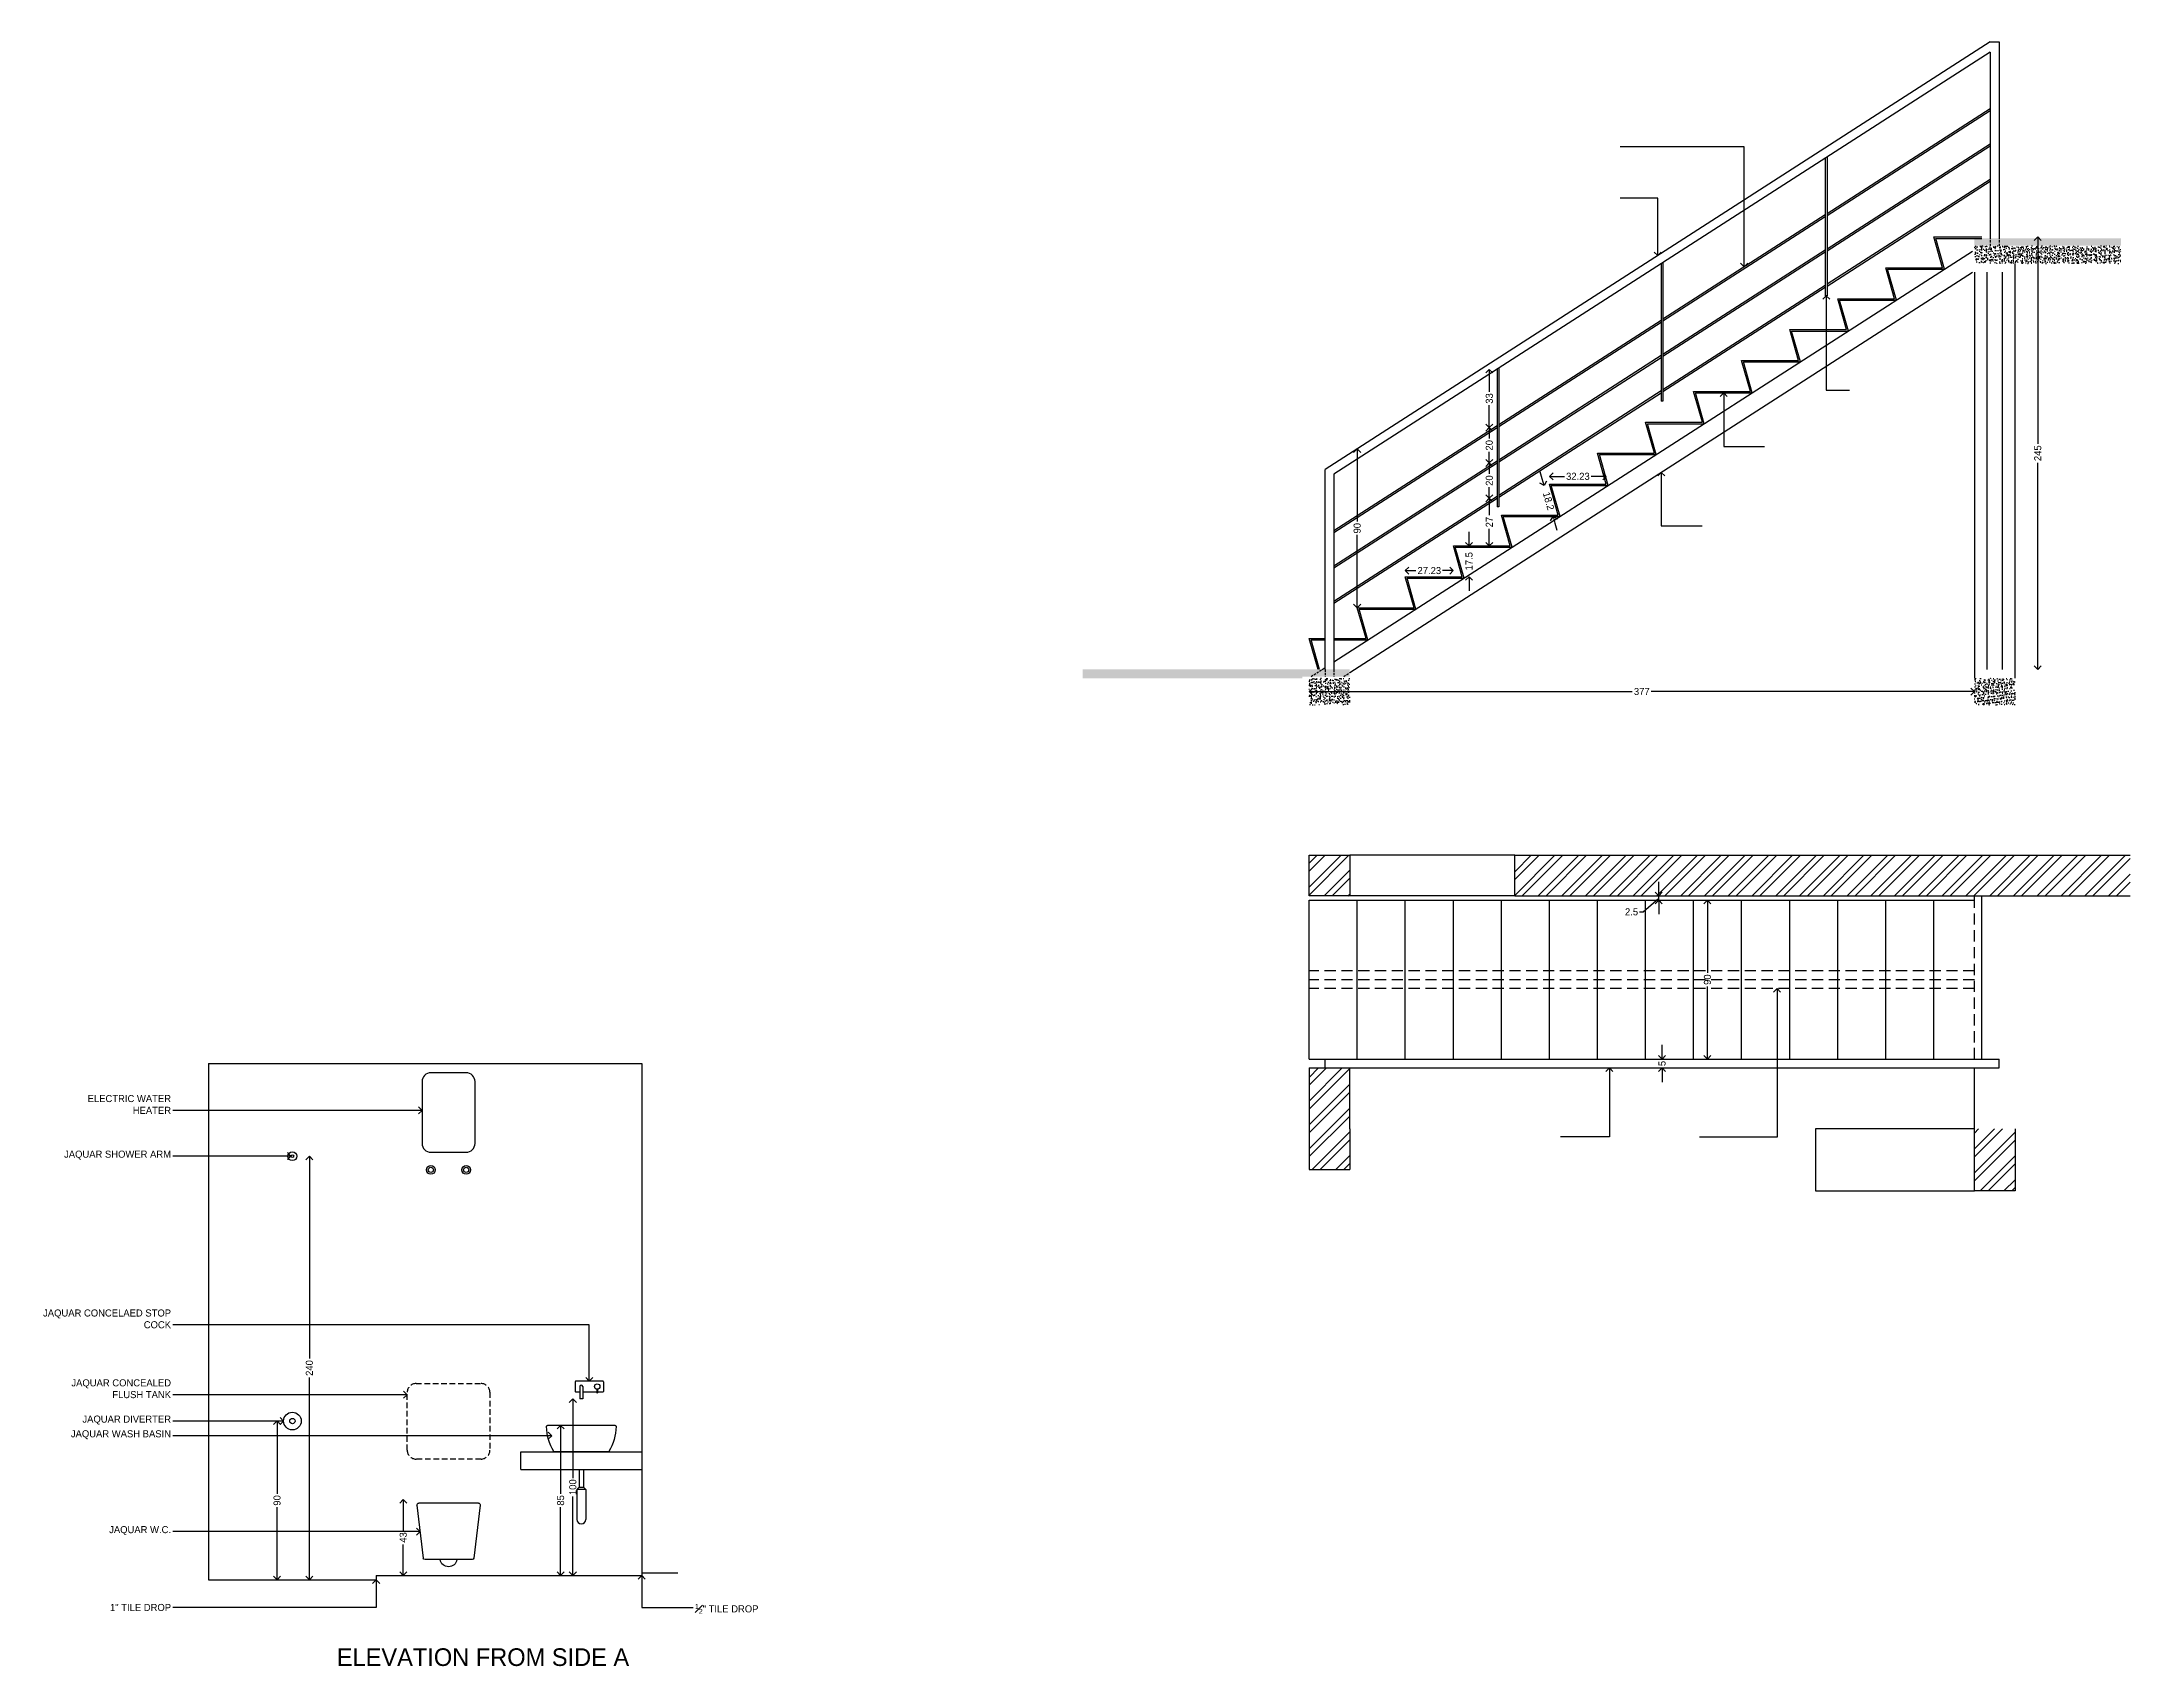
# Model space of a CAD drawing. Header units: metres. Extents: x -16 to 65907, y -5261 to 15511.
# Drawn here: x 24043 to 25226, y -2109 to -1189 of the extents above; entities that cross this region are included whole.
import ezdxf

# ---------------------------------------------------------------- set-up
doc = ezdxf.new("R2010")
doc.units = ezdxf.units.M
doc.header["$PDMODE"] = 67
doc.header["$PDSIZE"] = -5
doc.linetypes.add('DASHED', pattern=[19.05, 12.7, -6.35])
doc.layers.get('0').update_dxf_attribs({"color": 6})
for name, color, linetype in [('BC-DIMENSION', 8, 'Continuous'), ('BC-HATCH', 8, 'Continuous'), ('BC-TEXT', 7, 'Continuous'), ('BC-WALLS', 1, 'Continuous'), ('BC-WHITECOLOR', 7, 'Continuous'), ('Dim', 9, 'Continuous')]:
    doc.layers.add(name, color=color, linetype=linetype)
doc.layers.add('Object', color=7, linetype='Continuous', lineweight=30)
doc.styles.add('BC-1IN10-2', font='FreeSans.ttf', dxfattribs={"height": 4})
doc.dimstyles.new('BC-1IN10-2', dxfattribs={"dimtxt": 4, "dimasz": 4, "dimexe": 0.18, "dimexo": 0.0625, "dimgap": 1, "dimtad": 0, "dimtoh": 1, "dimzin": 12, "dimdsep": 46, "dimtxsty": 'BC-1IN10-2', "dimblk": 'OPEN90', "dimcen": 0.09, "dimse1": 1, "dimse2": 1, "dimclrd": 256, "dimclre": 256, "dimclrt": 7, "dimadec": 0, "dimazin": 0, "dimtfac": 1, "dimtdec": 1, "dimtofl": 0, "dimtmove": 1, "dimatfit": 3, "dimldrblk": 'OPEN90', "dimfxl": 1, "dimtolj": 1, "dimtzin": 0, "dimlwd": -1, "dimarcsym": 0})
pattern_1 = [(50, (0, 0), (3.64369338, -0.3187817), [0.381, -4.191]), (355, (0, 0), (-0.7048565, 3.82113286), [0.3048, -3.3528]), (100.451, (0.3036, -0.0266), (2.93885003, 3.50233376), [0.3238, -3.5618]), (46.1842, (0, 1.016), (5.4215808, -0.84084656), [0.5715, -6.2865]), (96.6356, (0.452, 0.946), (4.7480847, 4.9485111), [0.4857, -5.3427]), (351.184, (0, 1.016), (4.7480921, 4.9485024), [0.4572, -5.0292]), (21, (0.508, 0.762), (3.0322976, -2.04531037), [0.381, -4.191]), (326, (0.508, 0.762), (1.23604057, 3.6837593), [0.3048, -3.3528]), (71.4514, (0.7607, 0.5916), (4.2683298, 1.63845715), [0.3238, -3.5618]), (37.5, (0, 0), (0.061772065, 1.69110078), [0, -3.31216, 0, -3.4036, 0, -3.3655]), (7.5, (0, 0), (1.33639325, 2.0036115), [0, -1.94056, 0, -3.23596, 0, -1.2827]), (-32.5, (-1.1328, 0), (2.7118119, -0.11457488), [0, -1.27, 0, -3.9624, 0, -5.2578]), (-42.5, (-1.6408, 0), (2.96258363, 0.50852982), [0, -1.651, 0, -2.63144, 0, -3.7338])]

# ---------------------------------------------------------------- blocks, each defined once
blk = doc.blocks.new('_OPEN90')
at = {"color": 0, "linetype": 'ByBlock'}
for p, q in [((0, 0), (-1, 0)), ((-0.5, 0.5), (0, 0)), ((0, 0), (-0.5, -0.5))]:
    blk.add_line(p, q, dxfattribs=at)
blk = doc.blocks.new('*D2376')
at = {"layer": 'BC-WHITECOLOR'}
for p, q in [((24901.1, -1435.3), (24905.6, -1435.3)), ((24925.3, -1435.3), (24920.7, -1435.3))]:
    blk.add_line(p, q, dxfattribs=at)
at = {"layer": 'Defpoints', "color": 0}
for p in [(24897.1, -1439.7), (24929.3, -1435.3), (24929.3, -1439.7)]:
    blk.add_point(p, dxfattribs=at)
at = {"layer": 'BC-WHITECOLOR', "xscale": 4, "yscale": 4, "zscale": 4, "rotation": 180}
blk.add_blockref('_OPEN90', (24897.1, -1435.3), dxfattribs=at)
at = {"layer": 'BC-WHITECOLOR', "xscale": 4, "yscale": 4, "zscale": 4}
blk.add_blockref('_OPEN90', (24929.3, -1435.3), dxfattribs=at)
at = {"layer": 'BC-WHITECOLOR', "color": 7, "insert": (24913.2, -1435.3), "char_height": 4, "attachment_point": 5, "style": 'BC-1IN10-2'}
blk.add_mtext('\\A1;32.23', dxfattribs=at)
blk = doc.blocks.new('*D2377')
at = {"layer": 'BC-WHITECOLOR'}
for p, q in [((24893, -1436.7), (24891.9, -1432.8)), ((24900.2, -1461.9), (24901.3, -1465.7))]:
    blk.add_line(p, q, dxfattribs=at)
at = {"layer": 'Defpoints', "color": 0}
for p in [(24894.1, -1440.5), (24897.1, -1439.7), (24902.1, -1457.2)]:
    blk.add_point(p, dxfattribs=at)
at = {"layer": 'BC-WHITECOLOR', "xscale": 4, "yscale": 4, "zscale": 4}
for p, rotation in [((24894.1, -1440.5), 285.9453959009228), ((24899.1, -1458), 105.9453959009228)]:
    blk.add_blockref('_OPEN90', p, dxfattribs=dict(at, rotation=rotation))
at = {"layer": 'BC-WHITECOLOR', "color": 7, "insert": (24896.6, -1449.3), "char_height": 4, "attachment_point": 5, "rotation": 285.9454, "style": 'BC-1IN10-2'}
blk.add_mtext('\\A1;18.2', dxfattribs=at)
blk = doc.blocks.new('*D2378')
at = {"layer": 'BC-WHITECOLOR'}
for p, q in [((24863, -1451.7), (24863, -1457.3)), ((24863, -1470.7), (24863, -1465.1))]:
    blk.add_line(p, q, dxfattribs=at)
at = {"layer": 'Defpoints', "color": 0}
for p in [(24867.4, -1447.7), (24863, -1474.7), (24869.8, -1474.7)]:
    blk.add_point(p, dxfattribs=at)
at = {"layer": 'BC-WHITECOLOR', "xscale": 4, "yscale": 4, "zscale": 4}
for p, rotation in [((24863, -1447.7), 90), ((24863, -1474.7), 270)]:
    blk.add_blockref('_OPEN90', p, dxfattribs=dict(at, rotation=rotation))
at = {"layer": 'BC-WHITECOLOR', "color": 7, "insert": (24863, -1461.2), "char_height": 4, "attachment_point": 5, "rotation": 90, "style": 'BC-1IN10-2'}
blk.add_mtext('\\A1;27', dxfattribs=at)
blk = doc.blocks.new('*D2380')
at = {"layer": 'BC-WHITECOLOR'}
for p, q in [((24863, -1431.7), (24863, -1433.9)), ((24863, -1443.7), (24863, -1441.5))]:
    blk.add_line(p, q, dxfattribs=at)
at = {"layer": 'Defpoints', "color": 0}
for p in [(24863, -1427.7), (24867.4, -1427.7), (24867.4, -1447.7)]:
    blk.add_point(p, dxfattribs=at)
at = {"layer": 'BC-WHITECOLOR', "xscale": 4, "yscale": 4, "zscale": 4}
for p, rotation in [((24863, -1427.7), 90), ((24863, -1447.7), 270)]:
    blk.add_blockref('_OPEN90', p, dxfattribs=dict(at, rotation=rotation))
at = {"layer": 'BC-WHITECOLOR', "color": 7, "insert": (24863, -1437.7), "char_height": 4, "attachment_point": 5, "rotation": 90, "style": 'BC-1IN10-2'}
blk.add_mtext('\\A1;20', dxfattribs=at)
blk = doc.blocks.new('*D2381')
at = {"layer": 'BC-WHITECOLOR'}
for p, q in [((24863, -1411.7), (24863, -1413.9)), ((24863, -1423.7), (24863, -1421.5))]:
    blk.add_line(p, q, dxfattribs=at)
at = {"layer": 'Defpoints', "color": 0}
for p in [(24863, -1407.7), (24867.4, -1407.7), (24867.4, -1427.7)]:
    blk.add_point(p, dxfattribs=at)
at = {"layer": 'BC-WHITECOLOR', "xscale": 4, "yscale": 4, "zscale": 4}
for p, rotation in [((24863, -1407.7), 90), ((24863, -1427.7), 270)]:
    blk.add_blockref('_OPEN90', p, dxfattribs=dict(at, rotation=rotation))
at = {"layer": 'BC-WHITECOLOR', "color": 7, "insert": (24863, -1417.7), "char_height": 4, "attachment_point": 5, "rotation": 90, "style": 'BC-1IN10-2'}
blk.add_mtext('\\A1;20', dxfattribs=at)
blk = doc.blocks.new('*D2382')
at = {"layer": 'BC-WHITECOLOR'}
for p, q in [((24863, -1378.7), (24863, -1387.4)), ((24863, -1403.7), (24863, -1395))]:
    blk.add_line(p, q, dxfattribs=at)
at = {"layer": 'Defpoints', "color": 0}
for p in [(24863, -1374.7), (24867.4, -1374.7), (24867.4, -1407.7)]:
    blk.add_point(p, dxfattribs=at)
at = {"layer": 'BC-WHITECOLOR', "xscale": 4, "yscale": 4, "zscale": 4}
for p, rotation in [((24863, -1374.7), 90), ((24863, -1407.7), 270)]:
    blk.add_blockref('_OPEN90', p, dxfattribs=dict(at, rotation=rotation))
at = {"layer": 'BC-WHITECOLOR', "color": 7, "insert": (24863, -1391.2), "char_height": 4, "attachment_point": 5, "rotation": 90, "style": 'BC-1IN10-2'}
blk.add_mtext('\\A1;33', dxfattribs=at)
blk = doc.blocks.new('*D2383')
at = {"layer": 'BC-WHITECOLOR'}
for p, q in [((24851.5, -1470.7), (24851.5, -1466.7)), ((24851.5, -1496.2), (24851.5, -1500.2))]:
    blk.add_line(p, q, dxfattribs=at)
at = {"layer": 'Defpoints', "color": 0}
for p in [(24842.6, -1474.7), (24842.6, -1492.2), (24851.5, -1492.2)]:
    blk.add_point(p, dxfattribs=at)
at = {"layer": 'BC-WHITECOLOR', "xscale": 4, "yscale": 4, "zscale": 4}
for p, rotation in [((24851.5, -1474.7), 270), ((24851.5, -1492.2), 90)]:
    blk.add_blockref('_OPEN90', p, dxfattribs=dict(at, rotation=rotation))
at = {"layer": 'BC-WHITECOLOR', "color": 7, "insert": (24851.5, -1483.4), "char_height": 4, "attachment_point": 5, "rotation": 90, "style": 'BC-1IN10-2'}
blk.add_mtext('\\A1;17.5', dxfattribs=at)
blk = doc.blocks.new('*D2384')
at = {"layer": 'BC-WHITECOLOR'}
for p, q in [((24819.4, -1488.7), (24821.4, -1488.7)), ((24838.6, -1488.7), (24836.5, -1488.7))]:
    blk.add_line(p, q, dxfattribs=at)
at = {"layer": 'Defpoints', "color": 0}
for p in [(24842.6, -1474.7), (24842.6, -1488.7), (24815.4, -1492.2)]:
    blk.add_point(p, dxfattribs=at)
at = {"layer": 'BC-WHITECOLOR', "xscale": 4, "yscale": 4, "zscale": 4, "rotation": 180}
blk.add_blockref('_OPEN90', (24815.4, -1488.7), dxfattribs=at)
at = {"layer": 'BC-WHITECOLOR', "xscale": 4, "yscale": 4, "zscale": 4}
blk.add_blockref('_OPEN90', (24842.6, -1488.7), dxfattribs=at)
at = {"layer": 'BC-WHITECOLOR', "color": 7, "insert": (24829, -1488.7), "char_height": 4, "attachment_point": 5, "style": 'BC-1IN10-2'}
blk.add_mtext('\\A1;27.23', dxfattribs=at)
blk = doc.blocks.new('*D2385')
at = {"layer": 'BC-WHITECOLOR'}
for p, q in [((24788.1, -1423.7), (24788.1, -1460.9)), ((24788.1, -1505.7), (24788.1, -1468.5))]:
    blk.add_line(p, q, dxfattribs=at)
at = {"layer": 'Defpoints', "color": 0}
for p in [(24788.1, -1419.7), (24788.1, -1509.7), (24788.1, -1509.7)]:
    blk.add_point(p, dxfattribs=at)
at = {"layer": 'BC-WHITECOLOR', "xscale": 4, "yscale": 4, "zscale": 4}
for p, rotation in [((24788.1, -1419.7), 90), ((24788.1, -1509.7), 270)]:
    blk.add_blockref('_OPEN90', p, dxfattribs=dict(at, rotation=rotation))
at = {"layer": 'BC-WHITECOLOR', "color": 7, "insert": (24788.1, -1464.7), "char_height": 4, "attachment_point": 5, "rotation": 90, "style": 'BC-1IN10-2'}
blk.add_mtext('\\A1;90', dxfattribs=at)
blk = doc.blocks.new('*D2386')
at = {"layer": 'BC-WHITECOLOR'}
for p, q in [((24764.9, -1557.2), (24944, -1557.2)), ((25133.9, -1557.2), (24954.8, -1557.2))]:
    blk.add_line(p, q, dxfattribs=at)
at = {"layer": 'Defpoints', "color": 0}
for p in [(24760.9, -1557.2), (25137.9, -1557.2), (25137.9, -1557.2)]:
    blk.add_point(p, dxfattribs=at)
at = {"layer": 'BC-WHITECOLOR', "xscale": 4, "yscale": 4, "zscale": 4, "rotation": 180}
blk.add_blockref('_OPEN90', (24760.9, -1557.2), dxfattribs=at)
at = {"layer": 'BC-WHITECOLOR', "xscale": 4, "yscale": 4, "zscale": 4}
blk.add_blockref('_OPEN90', (25137.9, -1557.2), dxfattribs=at)
at = {"layer": 'BC-WHITECOLOR', "color": 7, "insert": (24949.4, -1557.2), "char_height": 4, "attachment_point": 5, "style": 'BC-1IN10-2'}
blk.add_mtext('\\A1;377', dxfattribs=at)
blk = doc.blocks.new('*D2387')
at = {"layer": 'BC-WHITECOLOR'}
for p, q in [((25173.8, -1303.7), (25173.8, -1416.8)), ((25173.8, -1540.7), (25173.8, -1427.6))]:
    blk.add_line(p, q, dxfattribs=at)
at = {"layer": 'Defpoints', "color": 0}
for p in [(25142.4, -1299.7), (24783.9, -1544.7), (25173.8, -1544.7)]:
    blk.add_point(p, dxfattribs=at)
at = {"layer": 'BC-WHITECOLOR', "xscale": 4, "yscale": 4, "zscale": 4}
for p, rotation in [((25173.8, -1299.7), 90), ((25173.8, -1544.7), 270)]:
    blk.add_blockref('_OPEN90', p, dxfattribs=dict(at, rotation=rotation))
at = {"layer": 'BC-WHITECOLOR', "color": 7, "insert": (25173.8, -1422.2), "char_height": 4, "attachment_point": 5, "rotation": 90, "style": 'BC-1IN10-2'}
blk.add_mtext('\\A1;245', dxfattribs=at)
blk = doc.blocks.new('*D2388')
at = {"layer": 'BC-WHITECOLOR'}
for p, q in [((24960.9, -1761.4), (24960.9, -1757.4)), ((24960.9, -1774.4), (24960.9, -1778.4))]:
    blk.add_line(p, q, dxfattribs=at)
at = {"layer": 'Defpoints', "color": 0}
for p in [(24960.9, -1765.4), (24960.9, -1770.4), (24960.9, -1770.4)]:
    blk.add_point(p, dxfattribs=at)
at = {"layer": 'BC-WHITECOLOR', "xscale": 4, "yscale": 4, "zscale": 4}
for p, rotation in [((24960.9, -1765.4), 270), ((24960.9, -1770.4), 90)]:
    blk.add_blockref('_OPEN90', p, dxfattribs=dict(at, rotation=rotation))
at = {"layer": 'BC-WHITECOLOR', "color": 7, "insert": (24960.9, -1767.9), "char_height": 4, "attachment_point": 5, "rotation": 90, "style": 'BC-1IN10-2'}
blk.add_mtext('\\A1;5', dxfattribs=at)
blk = doc.blocks.new('*D2389')
at = {"layer": 'BC-WHITECOLOR'}
for p, q in [((24986.6, -1679.4), (24986.6, -1716.6)), ((24986.6, -1761.4), (24986.6, -1724.3))]:
    blk.add_line(p, q, dxfattribs=at)
at = {"layer": 'Defpoints', "color": 0}
for p in [(24978.8, -1675.4), (24986.6, -1675.4), (24978.8, -1765.4)]:
    blk.add_point(p, dxfattribs=at)
at = {"layer": 'BC-WHITECOLOR', "xscale": 4, "yscale": 4, "zscale": 4}
for p, rotation in [((24986.6, -1675.4), 90), ((24986.6, -1765.4), 270)]:
    blk.add_blockref('_OPEN90', p, dxfattribs=dict(at, rotation=rotation))
at = {"layer": 'BC-WHITECOLOR', "color": 7, "insert": (24986.6, -1720.4), "char_height": 4, "attachment_point": 5, "rotation": 90, "style": 'BC-1IN10-2'}
blk.add_mtext('\\A1;90', dxfattribs=at)
blk = doc.blocks.new('*D2390')
at = {"layer": 'BC-WHITECOLOR'}
for p, q in [((24959, -1668.9), (24959, -1664.9)), ((24950.1, -1682), (24959, -1674.2)), ((24959, -1675.4), (24959, -1672.9)), ((24959, -1679.4), (24959, -1683.4)), ((24948.1, -1682), (24950.1, -1682))]:
    blk.add_line(p, q, dxfattribs=at)
at = {"layer": 'Defpoints', "color": 0}
for p in [(24959, -1672.9), (24978.8, -1672.9), (24978.8, -1675.4)]:
    blk.add_point(p, dxfattribs=at)
at = {"layer": 'BC-WHITECOLOR', "xscale": 4, "yscale": 4, "zscale": 4}
for p, rotation in [((24959, -1672.9), 270), ((24959, -1675.4), 90)]:
    blk.add_blockref('_OPEN90', p, dxfattribs=dict(at, rotation=rotation))
at = {"layer": 'BC-WHITECOLOR', "color": 7, "insert": (24943.6, -1682), "char_height": 4, "attachment_point": 5, "style": 'BC-1IN10-2'}
blk.add_mtext('\\A1;2.5', dxfattribs=at)
blk = doc.blocks.new('BC-JAQ-WB-ELEV')
at = {"layer": 'Object'}
for p, q in [((-192, 150), (192, 150)), ((-152, 0), (152, 0))]:
    blk.add_line(p, q, dxfattribs=at)
for centre, radius, start, end in [((-192, 145), 5, 90, 182.562), ((81, 147), 278, 180.5313, 211.4271), ((-81, 147), 278, 328.5729, 359.4687), ((192, 145), 5, 357.438, 90), ((-152, 5), 5, 213.5505, 270), ((152, 5), 5, 270, 326.4495)]:
    blk.add_arc(centre, radius, start, end, dxfattribs=at)
blk = doc.blocks.new('BC-JAQ-WC-ELEV')
at = {"layer": 'Object'}
for p, q in [((-179, 399), (-143, 99)), ((-169, 410), (169, 410)), ((179, 399), (143, 99)), ((-133, 90), (133, 90))]:
    blk.add_line(p, q, dxfattribs=at)
for centre, radius, start, end in [((-169, 400), 10, 90, 186.8974), ((169, 400), 10, 353.1026, 90), ((-133, 100), 10, 186.8974, 270), ((0, 98), 48.4, 189.7038, 350.2962), ((133, 100), 10, 270, 353.1026)]:
    blk.add_arc(centre, radius, start, end, dxfattribs=at)
blk = doc.blocks.new('*D2448')
at = {"layer": 'BC-TEXT'}
for p, q in [((24247.5, -2018.9), (24247.5, -2032.6)), ((24247.5, -2053.9), (24247.5, -2040.3))]:
    blk.add_line(p, q, dxfattribs=at)
at = {"layer": 'Defpoints', "color": 0}
for p in [(24273.2, -2014.9), (24247.5, -2057.9), (24273.2, -2057.9)]:
    blk.add_point(p, dxfattribs=at)
at = {"layer": 'BC-TEXT', "xscale": 4, "yscale": 4, "zscale": 4}
for p, rotation in [((24247.5, -2014.9), 90), ((24247.5, -2057.9), 270)]:
    blk.add_blockref('_OPEN90', p, dxfattribs=dict(at, rotation=rotation))
at = {"layer": 'BC-TEXT', "color": 7, "insert": (24247.5, -2036.4), "char_height": 4, "attachment_point": 5, "rotation": 90, "style": 'BC-1IN10-2'}
blk.add_mtext('\\A1;43', dxfattribs=at)
blk = doc.blocks.new('*D2449')
at = {"layer": 'BC-TEXT'}
for p, q in [((24343.6, -1961.9), (24343.6, -2002.8)), ((24343.6, -2053.9), (24343.6, -2013.1))]:
    blk.add_line(p, q, dxfattribs=at)
at = {"layer": 'Defpoints', "color": 0}
for p in [(24343.6, -1957.9), (24343.6, -2057.9), (24348.4, -2057.9)]:
    blk.add_point(p, dxfattribs=at)
at = {"layer": 'BC-TEXT', "xscale": 4, "yscale": 4, "zscale": 4}
for p, rotation in [((24343.6, -1957.9), 90), ((24343.6, -2057.9), 270)]:
    blk.add_blockref('_OPEN90', p, dxfattribs=dict(at, rotation=rotation))
at = {"layer": 'BC-TEXT', "color": 7, "insert": (24343.6, -2007.9), "char_height": 4, "attachment_point": 5, "rotation": 90, "style": 'BC-1IN10-2'}
blk.add_mtext('\\A1;100', dxfattribs=at)
blk = doc.blocks.new('*D2450')
at = {"layer": 'BC-TEXT'}
for p, q in [((24336.7, -1976.9), (24336.7, -2011.6)), ((24336.7, -2053.9), (24336.7, -2019.3))]:
    blk.add_line(p, q, dxfattribs=at)
at = {"layer": 'Defpoints', "color": 0}
for p in [(24329.2, -1972.9), (24329.2, -2057.9), (24336.7, -2057.9)]:
    blk.add_point(p, dxfattribs=at)
at = {"layer": 'BC-TEXT', "xscale": 4, "yscale": 4, "zscale": 4}
for p, rotation in [((24336.7, -1972.9), 90), ((24336.7, -2057.9), 270)]:
    blk.add_blockref('_OPEN90', p, dxfattribs=dict(at, rotation=rotation))
at = {"layer": 'BC-TEXT', "color": 7, "insert": (24336.7, -2015.4), "char_height": 4, "attachment_point": 5, "rotation": 90, "style": 'BC-1IN10-2'}
blk.add_mtext('\\A1;85', dxfattribs=at)
blk = doc.blocks.new('*D2451')
at = {"layer": 'BC-TEXT'}
for p, q in [((24176, -1974.4), (24176, -2011.6)), ((24176, -2056.4), (24176, -2019.2))]:
    blk.add_line(p, q, dxfattribs=at)
at = {"layer": 'Defpoints', "color": 0}
for p in [(24184.7, -1970.4), (24176, -2060.4), (24184.7, -2060.4)]:
    blk.add_point(p, dxfattribs=at)
at = {"layer": 'BC-TEXT', "xscale": 4, "yscale": 4, "zscale": 4}
for p, rotation in [((24176, -1970.4), 90), ((24176, -2060.4), 270)]:
    blk.add_blockref('_OPEN90', p, dxfattribs=dict(at, rotation=rotation))
at = {"layer": 'BC-TEXT', "color": 7, "insert": (24176, -2015.4), "char_height": 4, "attachment_point": 5, "rotation": 90, "style": 'BC-1IN10-2'}
blk.add_mtext('\\A1;90', dxfattribs=at)
blk = doc.blocks.new('*D2452')
at = {"layer": 'BC-TEXT'}
for p, q in [((24194.3, -1824.4), (24194.3, -1935.1)), ((24194.3, -2056.4), (24194.3, -1945.8))]:
    blk.add_line(p, q, dxfattribs=at)
at = {"layer": 'Defpoints', "color": 0}
for p in [(24184.7, -1820.4), (24137.2, -2060.4), (24194.3, -2060.4)]:
    blk.add_point(p, dxfattribs=at)
at = {"layer": 'BC-TEXT', "xscale": 4, "yscale": 4, "zscale": 4}
for p, rotation in [((24194.3, -1820.4), 90), ((24194.3, -2060.4), 270)]:
    blk.add_blockref('_OPEN90', p, dxfattribs=dict(at, rotation=rotation))
at = {"layer": 'BC-TEXT', "color": 7, "insert": (24194.3, -1940.4), "char_height": 4, "attachment_point": 5, "rotation": 90, "style": 'BC-1IN10-2'}
blk.add_mtext('\\A1;240', dxfattribs=at)

msp = doc.modelspace()

# ---------------------------------------------------------------- hatches: boundary and pattern name
at = {"layer": 'BC-DIMENSION', "linetype": 'Continuous'}
h = msp.add_hatch(dxfattribs=at)
h.set_pattern_fill('ANSI32', color=256, style=0)
h.paths.add_polyline_path([(25226.212, -1672.943), (25226.212, -1649.943), (24877.414, -1649.943), (24877.414, -1672.943)])
h.paths.add_polyline_path([(24783.914, -1672.943), (24783.914, -1649.943), (24760.914, -1649.943), (24760.914, -1672.943)])
h.paths.add_polyline_path([(24783.914, -1804.943), (24783.914, -1770.443), (24760.914, -1770.443), (24760.914, -1827.943), (24783.914, -1827.943)])
h.paths.add_polyline_path([(25160.914, -1840.014), (25160.914, -1804.943), (25137.914, -1804.943), (25137.914, -1840.014)])
at = {"layer": 'BC-HATCH'}
h = msp.add_hatch(dxfattribs=at)
h.set_pattern_fill('AR-SAND', color=256, scale=0.02, style=0)
h.paths.add_polyline_path([(25220.914, -1304.696), (25220.914, -1300.496), (25151.914, -1300.496), (25151.914, -1304.696)])
h.paths.add_polyline_path([(25151.914, -1304.696), (25151.914, -1300.496), (25146.914, -1300.496), (25146.914, -1304.696)])
h.paths.add_polyline_path([(25146.914, -1304.696), (25146.914, -1300.496), (25142.445, -1300.496), (25142.145, -1300.496), (25137.914, -1300.496), (25137.914, -1304.696)])
h = msp.add_hatch(dxfattribs=at)
h.set_pattern_fill('AR-CONC', color=256, scale=0.02, style=0)
h.set_pattern_definition(pattern_1)
h.paths.add_polyline_path([(25220.914, -1314.696), (25220.914, -1304.696), (25137.914, -1304.696), (25137.914, -1314.696)])
h = msp.add_hatch(dxfattribs=at)
h.set_pattern_fill('AR-SAND', color=256, scale=0.02, style=0)
h.paths.add_polyline_path([(24761.996, -1548.696), (24768.22, -1544.696), (24632.55, -1544.696), (24632.55, -1549.696), (24756.996, -1549.696), (24756.996, -1548.696)])
h.paths.add_polyline_path([(24769.914, -1548.696), (24769.914, -1544.696), (24768.22, -1544.696), (24761.996, -1548.696)])
h.paths.add_polyline_path([(24774.914, -1548.696), (24774.914, -1544.696), (24769.914, -1544.696), (24769.914, -1548.696)])
h.paths.add_polyline_path([(24780.492, -1548.696), (24783.914, -1546.497), (24783.914, -1544.696), (24774.914, -1544.696), (24774.914, -1548.696)])
h.paths.add_polyline_path([(24783.914, -1548.696), (24783.914, -1546.497), (24780.492, -1548.696)], flags=16)
h = msp.add_hatch(dxfattribs=at)
h.set_pattern_fill('AR-CONC', color=256, scale=0.02, style=0)
h.set_pattern_definition(pattern_1)
h.paths.add_polyline_path([(24783.914, -1564.696), (24783.914, -1549.696), (24760.914, -1549.696), (24760.914, -1564.696)])
h = msp.add_hatch(dxfattribs=at)
h.set_pattern_fill('AR-CONC', color=256, scale=0.02, style=0)
h.set_pattern_definition(pattern_1)
h.paths.add_polyline_path([(25160.914, -1564.696), (25160.914, -1549.696), (25153.914, -1549.696), (25144.914, -1549.696), (25137.914, -1549.696), (25137.914, -1564.696)])

# ---------------------------------------------------------------- linework, layer by layer
at = {"layer": 'BC-TEXT'}
for p, q in [((24137.171, -1767.928), (24137.171, -2060.428)), ((24137.171, -1767.928), (24382.673, -1767.928)), ((24382.673, -1767.928), (24382.673, -2057.928)), ((24344.923, -1948.228), (24344.923, -1953.628)), ((24360.523, -1947.828), (24345.323, -1947.828)), ((24347.623, -1950.928), (24347.623, -1957.928)), ((24349.223, -1950.928), (24349.223, -1957.928)), ((24357.173, -1952.458), (24357.173, -1954.546)), ((24357.673, -1952.458), (24357.673, -1954.546)), ((24360.923, -1948.228), (24360.923, -1953.628)), ((24347.623, -1954.028), (24345.323, -1954.028)), ((24349.223, -1957.928), (24347.623, -1957.928)), ((24357.173, -1954.028), (24349.223, -1954.028)), ((24357.173, -1954.546), (24357.673, -1954.546)), ((24360.523, -1954.028), (24357.673, -1954.028)), ((24314.173, -1987.928), (24382.673, -1987.928)), ((24314.173, -1997.928), (24314.173, -1987.928)), ((24314.173, -1997.928), (24382.673, -1997.928)), ((24347.173, -1997.928), (24347.173, -2007.906)), ((24349.673, -1997.928), (24349.673, -2007.906)), ((24345.923, -2009.156), (24347.173, -2007.906)), ((24345.923, -2009.156), (24345.923, -2026.218)), ((24350.923, -2009.156), (24345.923, -2009.156)), ((24347.173, -2007.906), (24349.673, -2007.906)), ((24350.923, -2009.156), (24349.673, -2007.906)), ((24350.923, -2009.156), (24350.923, -2026.218)), ((24232.171, -2057.928), (24382.673, -2057.928)), ((24232.171, -2057.928), (24232.171, -2060.428)), ((24403.077, -2056.678), (24382.673, -2056.678)), ((24137.171, -2060.428), (24232.171, -2060.428))]:
    msp.add_line(p, q, dxfattribs=at)
msp.add_lwpolyline([(24288.172, -1813.17), (24288.172, -1778.17, 0.41421356), (24283.172, -1773.17), (24263.172, -1773.17, 0.41421356), (24258.172, -1778.17), (24258.172, -1813.17, 0.41421356), (24263.172, -1818.17), (24283.172, -1818.17, 0.41421356)], format="xyb", close=True, dxfattribs=at)
msp.add_lwpolyline([(25137.914, -1840.014), (25137.914, -1804.943), (25047.914, -1804.943), (25047.914, -1840.014)], close=True, dxfattribs=at)
for centre, radius in [((24184.671, -1820.428), 2.5), ((24184.671, -1820.428), 0.75), ((24263.172, -1828.17), 2.5), ((24263.172, -1828.17), 1.5), ((24283.172, -1828.17), 2.5), ((24283.172, -1828.17), 1.5), ((24357.423, -1950.928), 1.55), ((24184.671, -1970.428), 5), ((24184.671, -1970.428), 1.5)]:
    msp.add_circle(centre, radius, dxfattribs=at)
for centre, radius, start, end in [((24345.323, -1948.228), 0.4, 90, 180), ((24348.423, -1950.928), 0.8, 0, 180), ((24360.523, -1948.228), 0.4, 0, 90), ((24345.323, -1953.628), 0.4, 180, 270), ((24360.523, -1953.628), 0.4, 270, 0), ((24348.423, -2026.218), 2.5, 180, 0)]:
    msp.add_arc(centre, radius, start, end, dxfattribs=at)
at = {"layer": 'BC-WALLS'}
for p, q in [((24877.414, -1672.943), (24877.414, -1649.943)), ((24877.414, -1649.943), (25226.212, -1649.943)), ((24877.414, -1672.943), (25226.212, -1672.943)), ((24760.914, -1770.443), (24760.914, -1827.943)), ((24760.914, -1770.443), (24783.914, -1770.443)), ((24783.914, -1804.943), (24783.914, -1770.443)), ((24783.914, -1804.943), (24783.914, -1827.943)), ((25137.914, -1840.014), (25137.914, -1804.943)), ((25160.914, -1804.943), (25160.914, -1840.014)), ((24760.914, -1827.943), (24783.914, -1827.943)), ((25160.914, -1840.014), (25137.914, -1840.014))]:
    msp.add_line(p, q, dxfattribs=at)
msp.add_lwpolyline([(24760.914, -1649.943), (24783.914, -1649.943), (24783.914, -1672.943), (24760.914, -1672.943)], close=True, dxfattribs=at)
at = {"layer": 'BC-WHITECOLOR'}
for p, q in [((25146.914, -1189.131), (24769.914, -1431.412)), ((25146.914, -1195.074), (24774.914, -1434.142)), ((25146.914, -1189.131), (25151.914, -1189.131)), ((25146.914, -1195.074), (25146.914, -1299.696)), ((25151.914, -1189.131), (25151.914, -1299.696)), ((25054.414, -1286.333), (25146.914, -1226.887)), ((25054.414, -1287.521), (25146.914, -1228.076)), ((25054.414, -1306.333), (25146.914, -1246.887)), ((25054.414, -1307.521), (25146.914, -1248.076)), ((25054.414, -1254.52), (25054.414, -1332.993)), ((25053.414, -1255.163), (25053.414, -1332.993)), ((25054.414, -1326.333), (25146.914, -1266.887)), ((25054.414, -1327.521), (25146.914, -1268.076)), ((24961.414, -1346.1), (25053.414, -1286.975)), ((24961.414, -1347.288), (25053.414, -1288.164)), ((25119.914, -1317.196), (25114.914, -1299.696)), ((25114.914, -1299.696), (25142.145, -1299.696)), ((25120.975, -1317.996), (25115.975, -1300.496)), ((25115.975, -1300.496), (25142.145, -1300.496)), ((24774.914, -1540.394), (25136.914, -1307.752)), ((24961.414, -1366.1), (25053.414, -1306.975)), ((24961.414, -1367.288), (25053.414, -1308.164)), ((24783.914, -1546.497), (25136.914, -1319.639)), ((24960.414, -1314.93), (24960.414, -1392.76)), ((24961.414, -1314.287), (24961.414, -1392.76)), ((25087.684, -1317.196), (25119.914, -1317.196)), ((25092.684, -1334.696), (25087.684, -1317.196)), ((25088.744, -1317.996), (25120.975, -1317.996)), ((25093.744, -1335.496), (25088.744, -1317.996)), ((25137.914, -1319.639), (25137.914, -1549.696)), ((25144.914, -1319.639), (25144.914, -1544.752)), ((25153.914, -1544.752), (25153.914, -1319.639)), ((25160.914, -1549.696), (25160.914, -1314.696)), ((24961.414, -1386.1), (25053.414, -1326.975)), ((24961.414, -1387.288), (25053.414, -1328.164)), ((25054.414, -1332.993), (25053.414, -1332.993)), ((25060.453, -1334.696), (25092.684, -1334.696)), ((25065.453, -1352.196), (25060.453, -1334.696)), ((25061.514, -1335.496), (25093.744, -1335.496)), ((25066.514, -1352.996), (25061.514, -1335.496)), ((24868.414, -1405.867), (24960.414, -1346.742)), ((24868.414, -1407.055), (24960.414, -1347.931)), ((25033.222, -1352.196), (25065.453, -1352.196)), ((25038.222, -1369.696), (25033.222, -1352.196)), ((25034.283, -1352.996), (25066.514, -1352.996)), ((25039.283, -1370.496), (25034.283, -1352.996)), ((24868.414, -1425.867), (24960.414, -1366.742)), ((24868.414, -1427.055), (24960.414, -1367.931)), ((25005.991, -1369.696), (25038.222, -1369.696)), ((25010.991, -1387.196), (25005.991, -1369.696)), ((25007.052, -1370.496), (25039.283, -1370.496)), ((25012.052, -1387.996), (25007.052, -1370.496)), ((24867.414, -1374.697), (24867.414, -1452.527)), ((24868.414, -1374.054), (24868.414, -1452.527)), ((24868.414, -1445.867), (24960.414, -1386.742)), ((24868.414, -1447.055), (24960.414, -1387.931)), ((24961.414, -1392.76), (24960.414, -1392.76)), ((24978.761, -1387.196), (25010.991, -1387.196)), ((24983.761, -1404.696), (24978.761, -1387.196)), ((24979.821, -1387.996), (25012.052, -1387.996)), ((24984.821, -1405.496), (24979.821, -1387.996)), ((24774.914, -1465.955), (24867.414, -1406.509)), ((24774.914, -1467.143), (24867.414, -1407.698)), ((24951.53, -1404.696), (24983.761, -1404.696)), ((24956.53, -1422.196), (24951.53, -1404.696)), ((24952.59, -1405.496), (24984.821, -1405.496)), ((24957.59, -1422.996), (24952.59, -1405.496)), ((24769.914, -1544.696), (24769.914, -1431.412)), ((24774.914, -1485.955), (24867.414, -1426.509)), ((24774.914, -1487.143), (24867.414, -1427.698)), ((24924.299, -1422.196), (24956.53, -1422.196)), ((24929.299, -1439.696), (24924.299, -1422.196)), ((24925.36, -1422.996), (24957.59, -1422.996)), ((24930.36, -1440.496), (24925.36, -1422.996)), ((24774.914, -1434.142), (24774.914, -1544.696)), ((24897.068, -1439.696), (24929.299, -1439.696)), ((24902.068, -1457.196), (24897.068, -1439.696)), ((24898.129, -1440.496), (24930.36, -1440.496)), ((24903.129, -1457.996), (24898.129, -1440.496)), ((24774.914, -1505.955), (24867.414, -1446.509)), ((24774.914, -1507.143), (24867.414, -1447.698)), ((24868.414, -1452.527), (24867.414, -1452.527)), ((24869.838, -1457.196), (24902.068, -1457.196)), ((24874.838, -1474.696), (24869.838, -1457.196)), ((24870.898, -1457.996), (24903.129, -1457.996)), ((24875.898, -1475.496), (24870.898, -1457.996)), ((24842.607, -1474.696), (24874.838, -1474.696)), ((24847.607, -1492.196), (24842.607, -1474.696)), ((24843.667, -1475.496), (24875.898, -1475.496)), ((24848.667, -1492.996), (24843.667, -1475.496)), ((24815.376, -1492.196), (24847.607, -1492.196)), ((24820.376, -1509.696), (24815.376, -1492.196)), ((24816.437, -1492.996), (24848.667, -1492.996)), ((24821.437, -1510.496), (24816.437, -1492.996)), ((24788.145, -1509.696), (24820.376, -1509.696)), ((24793.145, -1527.196), (24788.145, -1509.696)), ((24789.206, -1510.496), (24821.437, -1510.496)), ((24794.206, -1527.996), (24789.206, -1510.496)), ((24760.914, -1527.196), (24769.914, -1527.196)), ((24765.914, -1544.696), (24760.914, -1527.196)), ((24761.975, -1527.996), (24769.914, -1527.996)), ((24766.747, -1544.696), (24761.975, -1527.996)), ((24774.914, -1527.196), (24793.145, -1527.196)), ((24774.914, -1527.996), (24794.206, -1527.996)), ((24768.22, -1544.696), (24769.914, -1543.607)), ((24877.414, -1649.943), (24783.914, -1649.943)), ((24760.914, -1765.443), (24760.914, -1675.443)), ((24760.914, -1675.443), (25137.914, -1675.443)), ((24877.414, -1672.943), (24783.914, -1672.943)), ((24788.145, -1765.443), (24788.145, -1675.443)), ((24815.376, -1765.443), (24815.376, -1675.443)), ((24842.607, -1765.443), (24842.607, -1675.443)), ((24869.838, -1765.443), (24869.838, -1675.443)), ((24897.068, -1765.443), (24897.068, -1675.443)), ((24924.299, -1765.443), (24924.299, -1675.443)), ((24951.53, -1765.443), (24951.53, -1675.443)), ((24978.761, -1765.443), (24978.761, -1675.443)), ((25005.991, -1765.443), (25005.991, -1675.443)), ((25033.222, -1765.443), (25033.222, -1675.443)), ((25060.453, -1765.443), (25060.453, -1675.443)), ((25087.684, -1765.443), (25087.684, -1675.443)), ((25114.914, -1765.443), (25114.914, -1675.443)), ((25142.145, -1765.443), (25142.145, -1672.943)), ((24760.914, -1765.443), (25151.914, -1765.443)), ((24769.914, -1770.443), (24769.914, -1765.443)), ((24783.914, -1765.443), (25137.914, -1765.443)), ((24783.914, -1770.443), (25151.914, -1770.443)), ((25137.914, -1804.943), (25137.914, -1770.443)), ((25151.914, -1770.443), (25151.914, -1765.443))]:
    msp.add_line(p, q, dxfattribs=at)
at = {"layer": 'BC-WHITECOLOR', "linetype": 'DASHED', "ltscale": 0.1}
for p, q in [((25146.914, -1299.696), (25146.914, -1304.696)), ((25151.914, -1299.696), (25151.914, -1304.696)), ((24761.996, -1548.696), (24768.22, -1544.696)), ((24769.914, -1544.696), (24769.914, -1548.696)), ((24774.914, -1544.696), (24774.914, -1548.696)), ((24780.492, -1548.696), (24783.914, -1546.497))]:
    msp.add_line(p, q, dxfattribs=at)
at = {"layer": 'BC-WHITECOLOR', "linetype": 'DASHED', "ltscale": 0.5}
for p, q in [((25137.914, -1765.443), (25137.914, -1672.943)), ((25137.914, -1715.443), (24760.914, -1715.443)), ((25137.914, -1720.443), (24760.914, -1720.443)), ((25137.914, -1725.443), (24760.914, -1725.443))]:
    msp.add_line(p, q, dxfattribs=at)
at = {"layer": 'BC-WHITECOLOR', "linetype": 'DASHED', "ltscale": 0.25}
msp.add_lwpolyline([(24296.604, -1954.175), (24296.604, -1986.973, -0.41421356), (24291.604, -1991.973), (24254.74, -1991.973, -0.41421356), (24249.74, -1986.973), (24249.74, -1954.175, -0.41421356), (24254.74, -1949.175), (24291.604, -1949.175, -0.41421356)], format="xyb", close=True, dxfattribs=at)

# ---------------------------------------------------------------- block references
at = {"layer": 'Dim', "xscale": -0.1, "yscale": 0.1, "zscale": 0.1}
for name, p in [('BC-JAQ-WB-ELEV', (24348.423, -1987.928)), ('BC-JAQ-WC-ELEV', (24273.172, -2057.928))]:
    msp.add_blockref(name, p, dxfattribs=at)

# ---------------------------------------------------------------- texts
at = {"layer": 'BC-TEXT', "color": 7, "style": 'BC-1IN10-2'}
for s, insert, char_height, width, attachment_point in [('{ELECTRIC WATER HEATER}', (24115.914, -1796.439), 4, 65.42422, 9), ('{JAQUAR SHOWER ARM}', (24115.914, -1822.361), 4, 65.42422, 9), ('{JAQUAR CONCELAED STOP COCK}', (24115.914, -1917.951), 4, 80.55687, 9), ('{JAQUAR CONCEALED FLUSH TANK}', (24115.914, -1957.525), 4, 65.42422, 9), ('{JAQUAR WASH BASIN}', (24115.914, -1980.752), 4, 65.42422, 9), ('{JAQUAR DIVERTER}', (24115.914, -1972.428), 4, 65.42422, 9), ('{JAQUAR W.C.}', (24115.914, -2035.048), 4, 38.81595, 9), ('{\\A1;1" TILE DROP}', (24115.914, -2074.035), 4, 48.94688, 3), ('{\\A1;{\\H0.7x;\\S1#2;}" TILE DROP}', (24412.884, -2074.035), 4, 48.94688, 1), ('{ELEVATION FROM SIDE A}', (24209.85, -2109.323), 10, 197.15804, 7)]:
    msp.add_mtext(s, dxfattribs=dict(at, insert=insert, char_height=char_height, width=width, attachment_point=attachment_point))

# ---------------------------------------------------------------- dimensions: what is measured, and where the dimension line sits
at = {"layer": 'BC-TEXT'}
for base, p1, p2, picture, middle in [((24194.315, -2060.428), (24184.671, -1820.428), (24137.171, -2060.428), '*D2452', (24194.315, -1940.428)), ((24343.624, -2057.928), (24343.624, -1957.928), (24348.423, -2057.928), '*D2449', (24343.624, -2007.928)), ((24175.958, -2060.428), (24184.671, -1970.428), (24184.671, -2060.428), '*D2451', (24175.958, -2015.428)), ((24336.695, -2057.928), (24329.191, -1972.928), (24329.191, -2057.928), '*D2450', (24336.695, -2015.428)), ((24247.462, -2057.928), (24273.172, -2014.928), (24273.172, -2057.928), '*D2448', (24247.462, -2036.428))]:
    dim = msp.add_linear_dim(base=base, p1=p1, p2=p2, angle=90, dimstyle='BC-1IN10-2', override={"dimlfac": 1}, dxfattribs=at)
    dim.commit()
    dim.dimension.update_dxf_attribs({"geometry": picture, "text_midpoint": middle})
at = {"layer": 'BC-WHITECOLOR'}
for base, p1, p2, picture, middle in [((25173.751, -1544.696), (25142.445, -1299.696), (24783.914, -1544.696), '*D2387', (25173.751, -1422.196)), ((24788.145, -1509.696), (24788.145, -1419.696), (24788.145, -1509.696), '*D2385', (24788.145, -1464.696)), ((24986.629, -1675.443), (24978.761, -1765.443), (24978.761, -1675.443), '*D2389', (24986.629, -1720.443)), ((24960.914, -1770.443), (24960.914, -1765.443), (24960.914, -1770.443), '*D2388', (24960.914, -1767.943))]:
    dim = msp.add_linear_dim(base=base, p1=p1, p2=p2, angle=90, dimstyle='BC-1IN10-2', override={"dimlfac": 1}, dxfattribs=at)
    dim.commit()
    dim.dimension.update_dxf_attribs({"geometry": picture, "text_midpoint": middle})
for base, p1, p2, picture, middle in [((24863.001, -1374.697), (24867.414, -1407.698), (24867.414, -1374.697), '*D2382', (24863.001, -1391.197)), ((24863.001, -1407.698), (24867.414, -1427.698), (24867.414, -1407.698), '*D2381', (24863.001, -1417.698)), ((24863.001, -1427.698), (24867.414, -1447.698), (24867.414, -1427.698), '*D2380', (24863.001, -1437.698)), ((24863.001, -1474.696), (24867.414, -1447.698), (24869.838, -1474.696), '*D2378', (24863.001, -1461.197)), ((24851.492, -1492.196), (24842.607, -1474.696), (24842.607, -1492.196), '*D2383', (24851.492, -1483.446))]:
    dim = msp.add_linear_dim(base=base, p1=p1, p2=p2, angle=90, dimstyle='BC-1IN10-2', dxfattribs=at)
    dim.commit()
    dim.dimension.update_dxf_attribs({"geometry": picture, "text_midpoint": middle})
dim = msp.add_aligned_dim(p1=(24902.068, -1457.196), p2=(24897.068, -1439.696), distance=3.052, dimstyle='BC-1IN10-2', dxfattribs=at)
dim.commit()
dim.dimension.update_dxf_attribs({"geometry": '*D2377', "text_midpoint": (24896.634, -1449.284)})
for base, p1, p2, picture, middle in [((24929.299, -1435.312), (24897.068, -1439.696), (24929.299, -1439.696), '*D2376', (24913.184, -1435.312)), ((24842.607, -1488.722), (24815.376, -1492.196), (24842.607, -1474.696), '*D2384', (24828.991, -1488.722))]:
    dim = msp.add_linear_dim(base=base, p1=p1, p2=p2, dimstyle='BC-1IN10-2', dxfattribs=at)
    dim.commit()
    dim.dimension.update_dxf_attribs({"geometry": picture, "text_midpoint": middle})
dim = msp.add_linear_dim(base=(25137.914, -1557.196), p1=(24760.914, -1557.196), p2=(25137.914, -1557.196), dimstyle='BC-1IN10-2', override={"dimlfac": 1}, dxfattribs=at)
dim.commit()
dim.dimension.update_dxf_attribs({"geometry": '*D2386', "text_midpoint": (24949.414, -1557.196)})
dim = msp.add_linear_dim(base=(24959.039, -1672.943), p1=(24978.761, -1675.443), p2=(24978.761, -1672.943), angle=90, dimstyle='BC-1IN10-2', override={"dimlfac": 1}, dxfattribs=at)
dim.commit()
dim.dimension.update_dxf_attribs({"geometry": '*D2390', "text_midpoint": (24947.106, -1681.984), "dimtype": 160})

# ---------------------------------------------------------------- leaders
at = {"layer": 'BC-HATCH', "annotation_type": 0, "has_hookline": 1, "hookline_direction": 1}
for points, text_width in [([(24258.172, -1794.439), (24116.914, -1794.439)], 47.023), ([(24183.821, -1820.361), (24116.914, -1820.361)], 61.07), ([(24249.74, -1955.525), (24116.914, -1955.525)], 56.916), ([(24179.671, -1970.428), (24116.914, -1970.428)], 50.381), ([(24331.694, -1978.752), (24116.914, -1978.752)], 57.361), ([(24257.092, -2033.048), (24116.914, -2033.048)], 34.941)]:
    msp.add_leader(points, dimstyle='BC-1IN10-2', dxfattribs=dict(at, text_width=text_width))
at = {"layer": 'BC-HATCH', "annotation_type": 0, "has_hookline": 1}
for points, hookline_direction, text_width in [([(24382.673, -2057.928), (24382.673, -2076.035), (24411.884, -2076.035)], 0, 35.353), ([(24232.171, -2060.428), (24232.171, -2076.035), (24116.914, -2076.035)], 1, 33.964)]:
    msp.add_leader(points, dimstyle='BC-1IN10-2', override={"dimtad": 0}, dxfattribs=dict(at, hookline_direction=hookline_direction, text_width=text_width))
at = {"layer": 'BC-TEXT', "annotation_type": 0, "has_hookline": 1, "hookline_direction": 1, "text_width": 73.262}
msp.add_leader([(24352.923, -1947.828), (24352.923, -1915.951), (24116.914, -1915.951)], dimstyle='BC-1IN10-2', override={"dimtad": 0}, dxfattribs=at)
at = {"layer": 'BC-WHITECOLOR', "annotation_type": 0, "has_hookline": 1, "hookline_direction": 1, "text_width": 55.956}
msp.add_leader([(25007.414, -1316.537), (25007.414, -1248.686), (24937.204, -1248.686)], dimstyle='BC-1IN10-2', override={"dimtad": 0}, dxfattribs=at)
at = {"layer": 'BC-WHITECOLOR', "annotation_type": 0, "has_hookline": 1}
for points, hookline_direction, text_width in [([(24958.414, -1310.271), (24958.414, -1277.658), (24937.204, -1277.658)], 1, 52.417), ([(25053.914, -1332.993), (25053.914, -1386.564), (25067.172, -1386.564)], 0, 39.687), ([(24995.884, -1388.029), (24995.884, -1418.385), (25019.007, -1418.385)], 0, 60.949), ([(24960.414, -1433.068), (24960.414, -1463.423), (24983.538, -1463.423)], 0, 39.583), ([(25026.046, -1725.443), (25026.046, -1809.634), (24982.08, -1809.634)], 1, 39.583), ([(24931.013, -1770.443), (24931.013, -1809.377), (24903.37, -1809.377)], 1, 30.573)]:
    msp.add_leader(points, dimstyle='BC-1IN10-2', dxfattribs=dict(at, hookline_direction=hookline_direction, text_width=text_width))

doc.saveas('drawing.dxf')
